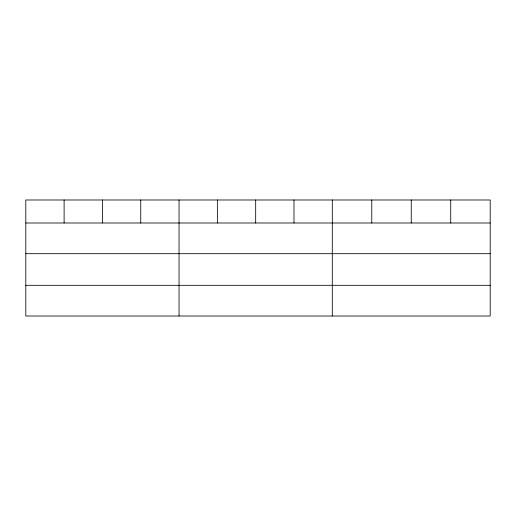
<?xml version="1.0" encoding="UTF-8"?>
<svg xmlns="http://www.w3.org/2000/svg" width="516" height="516" viewBox="0 0 516 516"><rect width="100%" height="100%" fill="white"/><g stroke="black" fill="none" stroke-linecap="round" stroke-linejoin="round"><path stroke-width="0.77" d="M490.2 253.691L490.2 199.989L25.8 199.989L25.8 316.011L490.2 316.011L490.2 253.691L25.8 253.691M25.8 222.996L490.2 222.996M25.8 285.316L490.2 285.316M450.726 199.989L450.726 222.996M411.252 199.989L411.252 222.996M371.778 199.989L371.778 222.996M332.304 199.989L332.304 316.011M293.991 199.989L293.991 222.996M255.678 199.989L255.678 222.996M217.365 199.989L217.365 222.996M179.052 199.989L179.052 316.011M140.739 199.989L140.739 222.996M102.426 199.989L102.426 222.996M64.113 199.989L64.113 222.996"/></g></svg>
